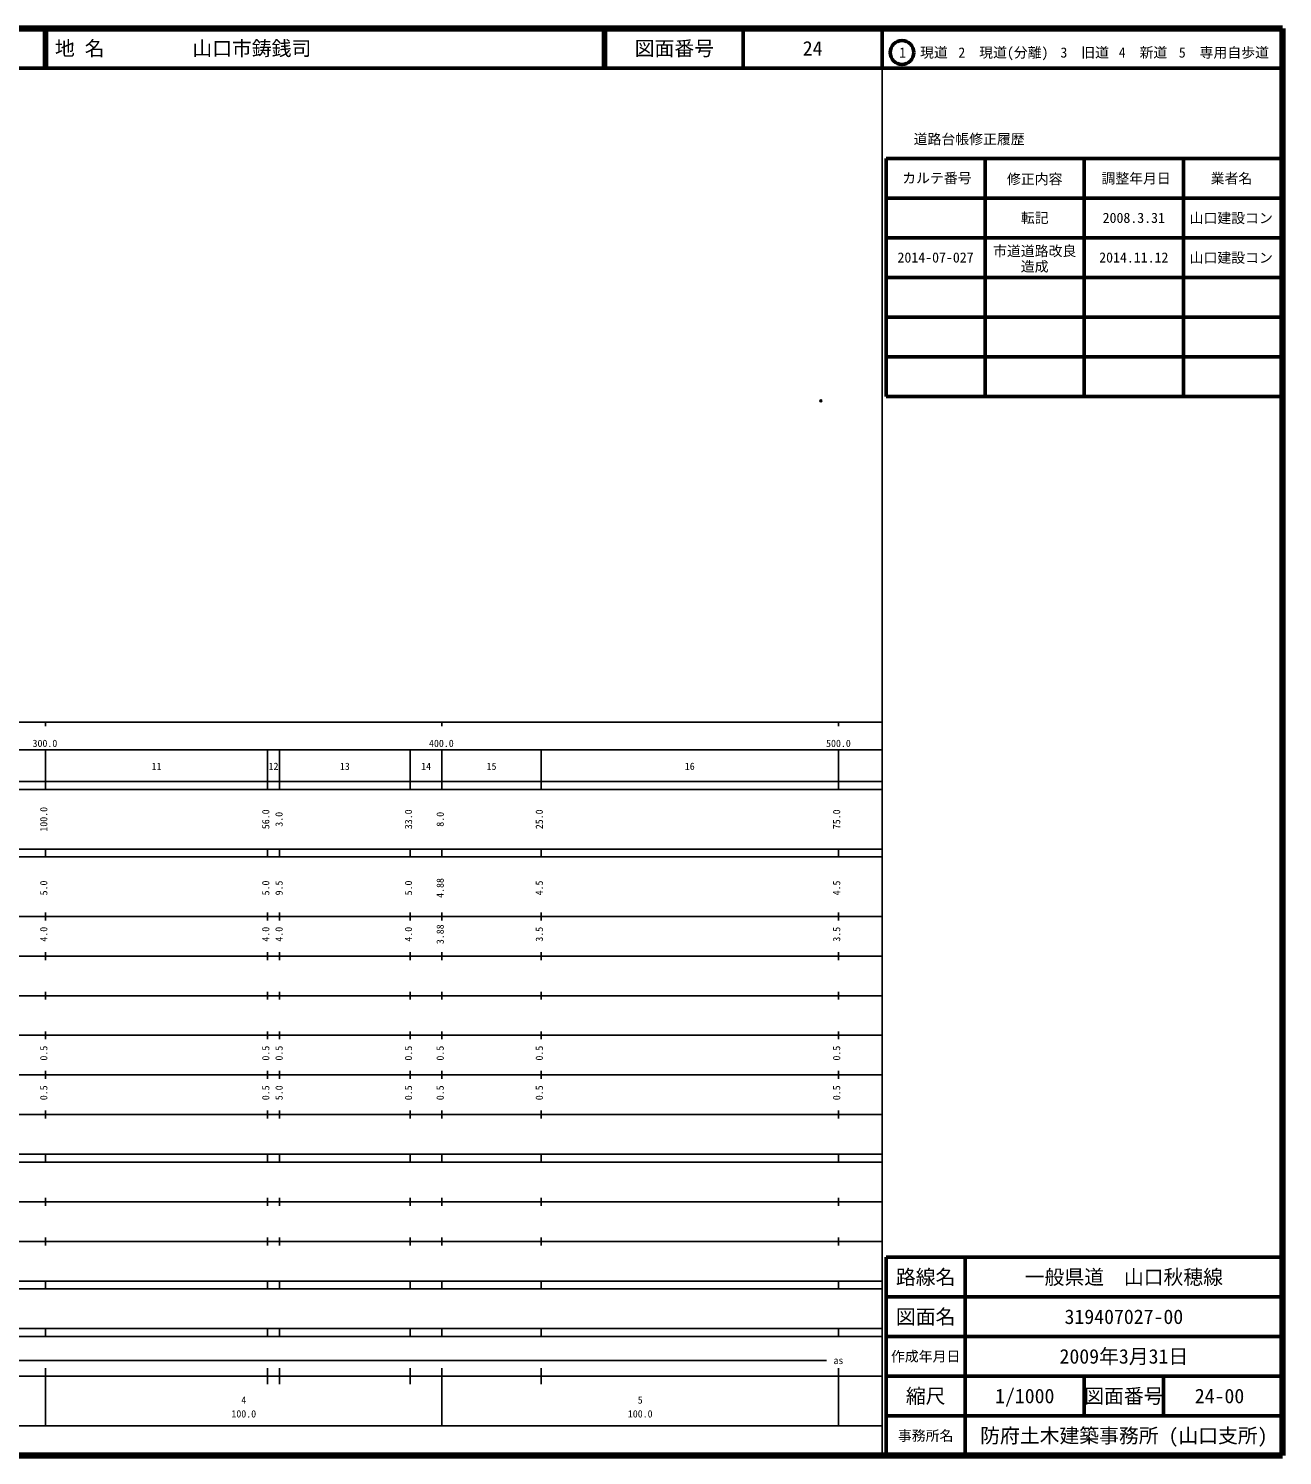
# Model space of a CAD drawing. Units: millimetres on the paper, enlarged 1000 times. Extents: x 40000 to 680000, y 20000 to 380000.
# Drawn here: x 363711 to 680000, y 20000 to 380000 of the extents above; entities that cross this region are included whole.
import ezdxf
from ezdxf.enums import TextEntityAlignment as Align

# ---------------------------------------------------------------- set-up
doc = ezdxf.new("R2010")
doc.units = ezdxf.units.MM
doc.header["$LTSCALE"] = 1000
doc.header["$PDMODE"] = 32
doc.header["$PDSIZE"] = 500
doc.layers.add('M-OTRS', color=6, linetype='Continuous')
doc.layers.add('M-TTL-TXT', color=7, linetype='Continuous')
for name, color, linetype, lineweight in [('M-TTL', 2, 'Continuous', 140), ('M-TTL-BAND', 7, 'Continuous', 25), ('M-TTL-FRAM', 2, 'Continuous', 50), ('M-TTL-LINE', 7, 'Continuous', 50)]:
    doc.layers.add(name, color=color, linetype=linetype, lineweight=lineweight)
doc.styles.add('ＭＳ ゴシック', font='')
doc.styles.get('ＭＳ ゴシック').set_extended_font_data('MS Gothic')

msp = doc.modelspace()

# ---------------------------------------------------------------- linework, layer by layer
at = {"layer": 'M-OTRS'}
msp.add_point((563583, 286051), dxfattribs=at)
at = {"layer": 'M-TTL'}
for p, q in [((680000, 380000), (40000, 380000)), ((680000, 20000), (680000, 380000)), ((40000, 20000), (680000, 20000))]:
    msp.add_line(p, q, dxfattribs=at)
at = {"layer": 'M-TTL-BAND'}
for p, q in [((579000, 20000), (579000, 370000)), ((40000, 205000), (579000, 205000)), ((368000, 205000), (368000, 204000)), ((468000, 205000), (468000, 204000)), ((568000, 205000), (568000, 204000)), ((68000, 198000), (579000, 198000)), ((368000, 188000), (368000, 198000)), ((424000, 188000), (424000, 198000)), ((427000, 188000), (427000, 198000)), ((460000, 188000), (460000, 198000)), ((468000, 188000), (468000, 198000)), ((493000, 188000), (493000, 198000)), ((568000, 188000), (568000, 198000)), ((40000, 190000), (579000, 190000)), ((40000, 188000), (579000, 188000)), ((40000, 173000), (579000, 173000)), ((368000, 171000), (368000, 173000)), ((424000, 171000), (424000, 173000)), ((427000, 171000), (427000, 173000)), ((460000, 171000), (460000, 173000)), ((468000, 171000), (468000, 173000)), ((493000, 171000), (493000, 173000)), ((568000, 171000), (568000, 173000)), ((40000, 171000), (579000, 171000)), ((40000, 156000), (579000, 156000)), ((368000, 155000), (368000, 157000)), ((424000, 155000), (424000, 157000)), ((427000, 155000), (427000, 157000)), ((460000, 155000), (460000, 157000)), ((468000, 155000), (468000, 157000)), ((493000, 155000), (493000, 157000)), ((568000, 155000), (568000, 157000)), ((46000, 146000), (579000, 146000)), ((368000, 145000), (368000, 147000)), ((424000, 145000), (424000, 147000)), ((427000, 145000), (427000, 147000)), ((460000, 145000), (460000, 147000)), ((468000, 145000), (468000, 147000)), ((493000, 145000), (493000, 147000)), ((568000, 145000), (568000, 147000)), ((368000, 135000), (368000, 137000)), ((424000, 135000), (424000, 137000)), ((427000, 135000), (427000, 137000)), ((460000, 135000), (460000, 137000)), ((468000, 135000), (468000, 137000)), ((493000, 135000), (493000, 137000)), ((568000, 135000), (568000, 137000)), ((52000, 136000), (579000, 136000)), ((46000, 126000), (579000, 126000)), ((368000, 125000), (368000, 127000)), ((424000, 125000), (424000, 127000)), ((427000, 125000), (427000, 127000)), ((460000, 125000), (460000, 127000)), ((468000, 125000), (468000, 127000)), ((493000, 125000), (493000, 127000)), ((568000, 125000), (568000, 127000)), ((52000, 116000), (579000, 116000)), ((368000, 115000), (368000, 117000)), ((424000, 115000), (424000, 117000)), ((427000, 115000), (427000, 117000)), ((460000, 115000), (460000, 117000)), ((468000, 115000), (468000, 117000)), ((493000, 115000), (493000, 117000)), ((568000, 115000), (568000, 117000)), ((46000, 106000), (579000, 106000)), ((368000, 105000), (368000, 107000)), ((424000, 105000), (424000, 107000)), ((427000, 105000), (427000, 107000)), ((460000, 105000), (460000, 107000)), ((468000, 105000), (468000, 107000)), ((493000, 105000), (493000, 107000)), ((568000, 105000), (568000, 107000)), ((40000, 96000), (579000, 96000)), ((40000, 94000), (579000, 94000)), ((368000, 94000), (368000, 96000)), ((424000, 94000), (424000, 96000)), ((427000, 94000), (427000, 96000)), ((460000, 94000), (460000, 96000)), ((468000, 94000), (468000, 96000)), ((493000, 94000), (493000, 96000)), ((568000, 94000), (568000, 96000)), ((49000, 84000), (579000, 84000)), ((368000, 83000), (368000, 85000)), ((424000, 83000), (424000, 85000)), ((427000, 83000), (427000, 85000)), ((460000, 83000), (460000, 85000)), ((468000, 83000), (468000, 85000)), ((493000, 83000), (493000, 85000)), ((568000, 83000), (568000, 85000)), ((40000, 74000), (579000, 74000)), ((368000, 73000), (368000, 75000)), ((424000, 73000), (424000, 75000)), ((427000, 73000), (427000, 75000)), ((460000, 73000), (460000, 75000)), ((468000, 73000), (468000, 75000)), ((493000, 73000), (493000, 75000)), ((568000, 73000), (568000, 75000)), ((40000, 64000), (579000, 64000)), ((40000, 62000), (579000, 62000)), ((368000, 62000), (368000, 64000)), ((424000, 62000), (424000, 64000)), ((427000, 62000), (427000, 64000)), ((460000, 62000), (460000, 64000)), ((468000, 62000), (468000, 64000)), ((493000, 62000), (493000, 64000)), ((568000, 62000), (568000, 64000)), ((40000, 52000), (579000, 52000)), ((368000, 50000), (368000, 52000)), ((424000, 50000), (424000, 52000)), ((427000, 50000), (427000, 52000)), ((460000, 50000), (460000, 52000)), ((468000, 50000), (468000, 52000)), ((493000, 50000), (493000, 52000)), ((568000, 50000), (568000, 52000)), ((40000, 50000), (579000, 50000)), ((71000, 44000), (565000, 44000)), ((40000, 40000), (579000, 40000)), ((368000, 27500), (368000, 42000)), ((424000, 38000), (424000, 42000)), ((427000, 38000), (427000, 42000)), ((460000, 38000), (460000, 42000)), ((468000, 27500), (468000, 42000)), ((493000, 38000), (493000, 42000)), ((568000, 27500), (568000, 42000)), ((68000, 27500), (579000, 27500))]:
    msp.add_line(p, q, dxfattribs=at)
at = {"layer": 'M-TTL-FRAM'}
for p, q in [((580000, 347197), (580000, 287197)), ((580000, 347197), (680000, 347197)), ((580000, 287197), (680000, 287197)), ((680000, 70000), (580000, 70000)), ((580000, 70000), (580000, 20000))]:
    msp.add_line(p, q, dxfattribs=at)
at = {"layer": 'M-TTL-LINE'}
for p, q in [((367750, 380000), (367750, 370000)), ((368250, 380000), (368250, 370000)), ((508747, 380000), (508747, 370000)), ((509247, 380000), (509247, 370000)), ((543997, 380000), (543997, 370000)), ((579000, 380000), (579000, 370000)), ((40000, 370000), (680000, 370000)), ((605000, 347197), (605000, 287197)), ((630000, 347197), (630000, 287197)), ((655000, 347197), (655000, 287197)), ((580000, 337197), (680000, 337197)), ((580000, 327197), (680000, 327197)), ((580000, 317197), (680000, 317197)), ((580000, 307197), (680000, 307197)), ((580000, 297197), (680000, 297197)), ((600000, 70000), (600000, 20000)), ((680000, 60000), (580000, 60000)), ((680000, 50000), (580000, 50000)), ((680000, 40000), (580000, 40000)), ((630000, 40000), (630000, 30000)), ((650000, 40000), (650000, 30000)), ((680000, 30000), (580000, 30000))]:
    msp.add_line(p, q, dxfattribs=at)
msp.add_circle((584031, 373958), 3000, dxfattribs=at)

# ---------------------------------------------------------------- texts
at = {"layer": 'M-TTL-BAND', "style": 'ＭＳ ゴシック'}
for s, p in [('300.0', (367844, 198195)), ('400.0', (467844, 198195)), ('500.0', (568000, 198195)), ('11', (396000, 192405)), ('12', (425500, 192405)), ('13', (443500, 192405)), ('14', (464000, 192405)), ('15', (480500, 192405)), ('16', (530500, 192405)), ('as', (568000, 42500)), ('4', (418000, 32523)), ('5', (518000, 32523)), ('100.0', (418000, 29033)), ('100.0', (518000, 29033))]:
    msp.add_text(s, height=1833, dxfattribs=at).set_placement(p, align=Align.BOTTOM_CENTER)
for s, p in [('100.0', (369000, 180500)), ('56.0', (425000, 180500)), ('3.0', (428350, 180500)), ('33.0', (461000, 180500)), ('8.0', (469000, 180500)), ('25.0', (494000, 180500)), ('75.0', (569000, 180500)), ('5.0', (369000, 163174)), ('5.0', (425000, 163174)), ('9.5', (428350, 163174)), ('5.0', (461000, 163174)), ('4.88', (469000, 163174)), ('4.5', (494000, 163174)), ('4.5', (569000, 163174)), ('4.0', (369000, 151500)), ('4.0', (425000, 151500)), ('4.0', (428350, 151500)), ('4.0', (461000, 151500)), ('3.88', (469000, 151500)), ('3.5', (494000, 151500)), ('3.5', (569000, 151500)), ('0.5', (369000, 121500)), ('0.5', (425000, 121500)), ('0.5', (428350, 121500)), ('0.5', (461000, 121500)), ('0.5', (469000, 121500)), ('0.5', (494000, 121500)), ('0.5', (569000, 121500)), ('0.5', (369000, 111500)), ('0.5', (425000, 111500)), ('5.0', (428350, 111500)), ('0.5', (461000, 111500)), ('0.5', (469000, 111500)), ('0.5', (494000, 111500)), ('0.5', (569000, 111500))]:
    msp.add_text(s, height=1833, rotation=90, dxfattribs=at).set_placement(p, align=Align.BOTTOM_CENTER)
at = {"layer": 'M-TTL-TXT', "style": 'ＭＳ ゴシック'}
for s, p in [('地 名', (370380, 375000)), ('山口市鋳銭司', (405024, 375000))]:
    msp.add_text(s, height=3666, dxfattribs=at).set_placement(p, align=Align.MIDDLE_LEFT)
for s, height, p in [('図面番号', 3666, (526622, 375000)), ('24', 3666, (561497, 375000)), ('1\u3000現道', 2566, (589448, 373958)), ('2\u3000現道(分離)', 2566, (609619, 373958)), ('3\u3000旧道', 2566, (630121, 373958)), ('4\u3000新道', 2566, (644824, 373958)), ('5\u3000専用自歩道', 2566, (665228, 373958)), ('道路台帳修正履歴', 2566, (600968, 352113)), ('カルテ番号', 2566, (592839, 342277)), ('修正内容', 2566, (617509, 342023)), ('調整年月日', 2566, (643089, 342197)), ('業者名', 2566, (667134, 342197)), ('転記', 2566, (617500, 332245)), ('2008.3.31', 2566, (642500, 332245)), ('山口建設コン', 2566, (667077, 332189)), ('市道道路改良', 2566, (617500, 323872)), ('2014-07-027', 2566, (592500, 322245)), ('造成', 2566, (617500, 319967)), ('2014.11.12', 2566, (642500, 322245)), ('山口建設コン', 2566, (667077, 322189)), ('路線名', 3666, (590000, 65000)), ('路線名', 3666, (590000, 65000)), ('一般県道\u3000山口秋穂線', 3666, (640000, 65000)), ('図面名', 3666, (590000, 55000)), ('図面名', 3666, (590000, 55000)), ('319407027-00', 3666, (640000, 55000)), ('2009年3月31日', 3666, (640000, 45000)), ('作成年月日', 2566, (590000, 45000)), ('作成年月日', 2566, (590000, 45000)), ('縮尺', 3666, (590000, 35000)), ('縮尺', 3666, (590000, 35000)), ('1/1000', 3666, (615000, 35000)), ('図面番号', 3666, (640000, 35000)), ('図面番号', 3666, (640000, 35000)), ('24-00', 3666, (664125, 35000)), ('事務所名', 2566, (590000, 25000)), ('事務所名', 2566, (590000, 25000)), ('防府土木建築事務所 (山口支所)', 3666, (640000, 25000))]:
    msp.add_text(s, height=height, dxfattribs=at).set_placement(p, align=Align.MIDDLE_CENTER)

doc.saveas('drawing.dxf')
